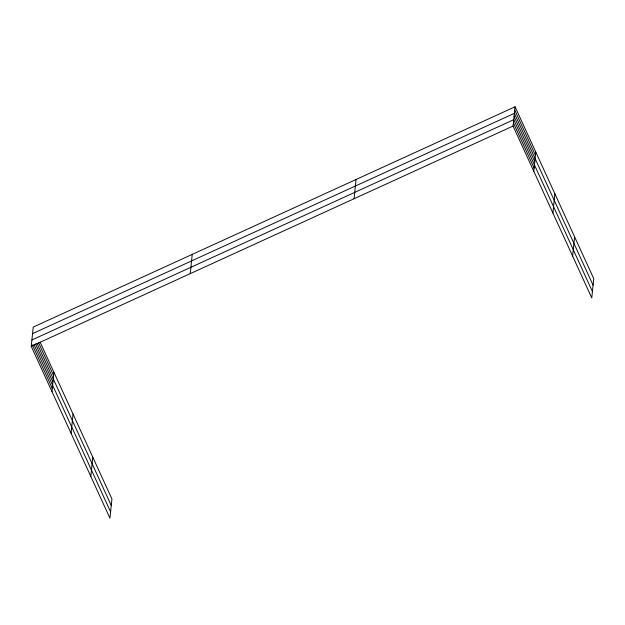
<?xml version="1.0" encoding="UTF-8"?>
<svg xmlns="http://www.w3.org/2000/svg" width="625" height="625" viewBox="0 0 625 625"><rect width="100%" height="100%" fill="white"/><g stroke="black" fill="none" stroke-linecap="round" stroke-linejoin="round"><path stroke-width="0.94" d="M40.125 342.156L111.922 498.961L109.945 518.211L31.25 346.336L33.227 327.086L515.055 106.789L593.75 278.664L591.773 297.914L513.078 126.039L515.055 106.789M51.945 391.539L53.93 372.289M71.086 433.344L73.062 414.094M90.805 476.406L92.781 457.164M190.25 273.633L192.234 254.391M354.078 198.734L356.055 179.484M533.773 171.242L535.758 151.992M552.914 213.047L554.891 193.797M572.633 256.109L574.609 236.867M32.555 333.633L514.383 113.336L593.078 285.211M31.906 339.984L513.734 119.687L592.422 291.562M31.25 346.336L513.078 126.039M514.719 110.062L535.414 155.266M514.055 116.508L534.758 161.711M513.406 122.859L534.102 168.062M38.578 342.766L53.586 375.562M37.023 343.383L111.25 505.508M35.477 343.898L52.93 382.008M33.93 344.414L110.594 511.859M32.391 344.93L52.273 388.359"/></g></svg>
